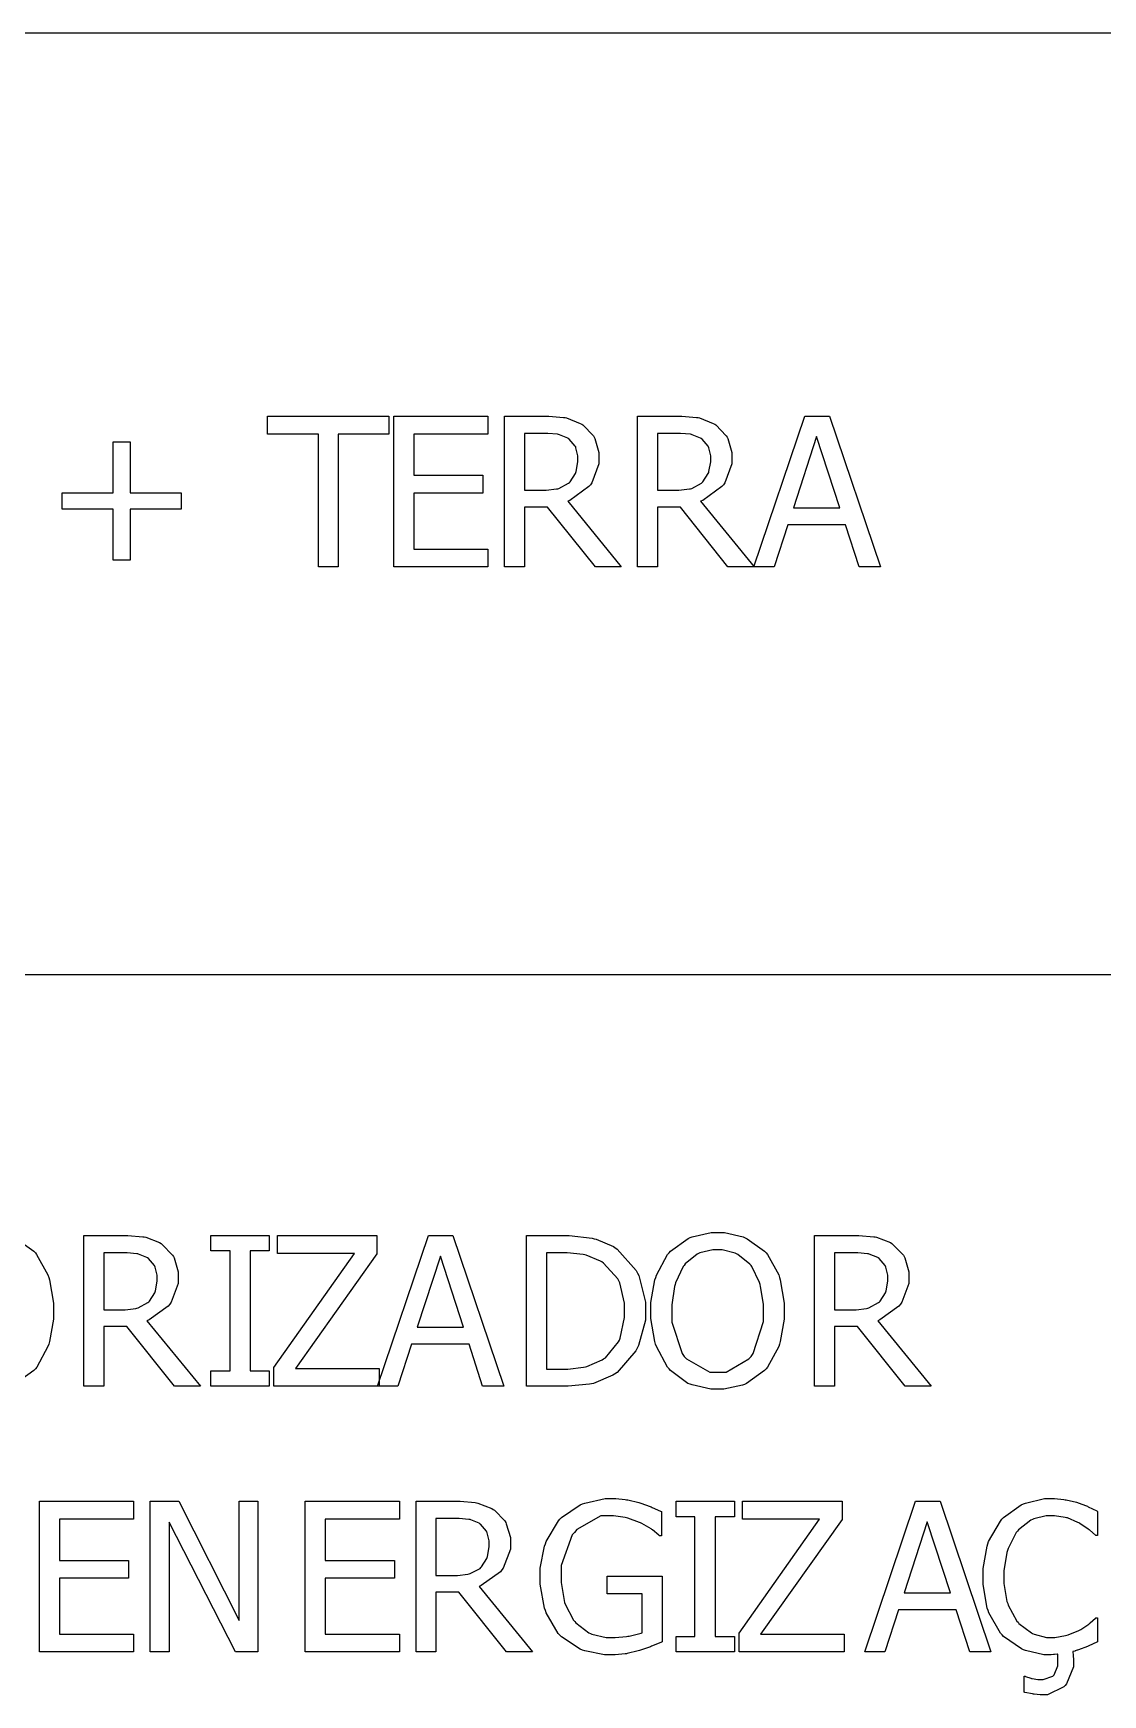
# Model space of a CAD drawing. Header units: millimetres. Extents: x 1974 to 2560, y 1429 to 1567.
# Drawn here: x 2504.143 to 2505.343, y 1522.699 to 1524.563 of the extents above; entities that cross this region are included whole.
import ezdxf

# ---------------------------------------------------------------- set-up
doc = ezdxf.new("R2010")
doc.units = ezdxf.units.MM
doc.layers.add('TEXTO', color=4, linetype='Continuous')

msp = doc.modelspace()

# ---------------------------------------------------------------- linework, layer by layer
at = {"layer": 'TEXTO', "color": 0}
for p, q in [((2507.7976, 1524.5625), (2478.9131, 1524.5625)), ((2504.4063, 1524.113), (2504.4063, 1524.1329)), ((2504.4063, 1524.1329), (2504.5421, 1524.1329)), ((2504.5421, 1524.1329), (2504.5421, 1524.113)), ((2504.5479, 1523.9641), (2504.5479, 1524.1329)), ((2504.5479, 1524.1329), (2504.6534, 1524.1329)), ((2504.6534, 1524.1329), (2504.6534, 1524.113)), ((2504.672, 1523.9641), (2504.672, 1524.1329)), ((2504.672, 1524.1329), (2504.7157, 1524.1329)), ((2504.7157, 1524.1329), (2504.7217, 1524.1329)), ((2504.7217, 1524.1329), (2504.7383, 1524.1317)), ((2504.7383, 1524.1317), (2504.7401, 1524.1314)), ((2504.7401, 1524.1314), (2504.7416, 1524.1312)), ((2504.7416, 1524.1312), (2504.757, 1524.125)), ((2504.821, 1523.9641), (2504.821, 1524.1329)), ((2504.821, 1524.1329), (2504.8648, 1524.1329)), ((2504.8648, 1524.1329), (2504.8707, 1524.1329)), ((2504.8707, 1524.1329), (2504.8874, 1524.1317)), ((2504.8874, 1524.1317), (2504.8891, 1524.1314)), ((2504.8891, 1524.1314), (2504.8906, 1524.1312)), ((2504.8906, 1524.1312), (2504.906, 1524.125)), ((2504.9517, 1523.9641), (2505.0088, 1524.1329)), ((2505.0088, 1524.1329), (2505.0364, 1524.1329)), ((2505.0364, 1524.1329), (2505.0935, 1523.9641)), ((2504.4632, 1524.113), (2504.4063, 1524.113)), ((2504.4632, 1523.9641), (2504.4632, 1524.113)), ((2504.5421, 1524.113), (2504.4855, 1524.113)), ((2504.4855, 1524.113), (2504.4855, 1523.9641)), ((2504.6534, 1524.113), (2504.5702, 1524.113)), ((2504.5702, 1524.113), (2504.5702, 1524.0667)), ((2504.7167, 1524.1137), (2504.6944, 1524.1137)), ((2504.6944, 1524.1137), (2504.6944, 1524.0499)), ((2504.7204, 1524.1137), (2504.7167, 1524.1137)), ((2504.7314, 1524.1127), (2504.7204, 1524.1137)), ((2504.7326, 1524.1124), (2504.7314, 1524.1127)), ((2504.7336, 1524.1122), (2504.7326, 1524.1124)), ((2504.7428, 1524.1084), (2504.7336, 1524.1122)), ((2504.757, 1524.125), (2504.7587, 1524.124)), ((2504.7587, 1524.124), (2504.7599, 1524.1232)), ((2504.7599, 1524.1232), (2504.7719, 1524.1109)), ((2504.7719, 1524.1109), (2504.7726, 1524.1094)), ((2504.8657, 1524.1137), (2504.8434, 1524.1137)), ((2504.8434, 1524.1137), (2504.8434, 1524.0499)), ((2504.8695, 1524.1137), (2504.8657, 1524.1137)), ((2504.8804, 1524.1127), (2504.8695, 1524.1137)), ((2504.8816, 1524.1124), (2504.8804, 1524.1127)), ((2504.8826, 1524.1122), (2504.8816, 1524.1124)), ((2504.8919, 1524.1084), (2504.8826, 1524.1122)), ((2504.906, 1524.125), (2504.9077, 1524.124)), ((2504.9077, 1524.124), (2504.909, 1524.1232)), ((2504.909, 1524.1232), (2504.9206, 1524.1109)), ((2504.9206, 1524.1109), (2504.9216, 1524.1094)), ((2505.022, 1524.1101), (2504.9959, 1524.0304)), ((2505.048, 1524.0304), (2505.022, 1524.1101)), ((2504.2332, 1524.0471), (2504.2332, 1524.1044)), ((2504.2332, 1524.1044), (2504.2521, 1524.1044)), ((2504.2521, 1524.1044), (2504.2521, 1524.0471)), ((2504.7435, 1524.1079), (2504.7428, 1524.1084)), ((2504.7446, 1524.1073), (2504.7435, 1524.1079)), ((2504.7513, 1524.0994), (2504.7446, 1524.1073)), ((2504.7518, 1524.0985), (2504.7513, 1524.0994)), ((2504.752, 1524.0976), (2504.7518, 1524.0985)), ((2504.7542, 1524.0887), (2504.752, 1524.0976)), ((2504.7726, 1524.1094), (2504.7734, 1524.1079)), ((2504.7734, 1524.1079), (2504.7778, 1524.0924)), ((2504.7778, 1524.0924), (2504.7778, 1524.0871)), ((2504.8926, 1524.1079), (2504.8919, 1524.1084)), ((2504.8935, 1524.1073), (2504.8926, 1524.1079)), ((2504.9002, 1524.0994), (2504.8935, 1524.1073)), ((2504.9008, 1524.0985), (2504.9002, 1524.0994)), ((2504.901, 1524.0976), (2504.9008, 1524.0985)), ((2504.9033, 1524.0887), (2504.901, 1524.0976)), ((2504.9216, 1524.1094), (2504.9223, 1524.1079)), ((2504.9223, 1524.1079), (2504.9268, 1524.0924)), ((2504.9268, 1524.0924), (2504.9268, 1524.0871)), ((2504.7525, 1524.0711), (2504.7542, 1524.0819)), ((2504.7542, 1524.0854), (2504.7542, 1524.0887)), ((2504.7542, 1524.0819), (2504.7542, 1524.0854)), ((2504.7542, 1524.0854), (2504.7542, 1524.0854)), ((2504.7778, 1524.0794), (2504.7699, 1524.0583)), ((2504.7778, 1524.0871), (2504.7778, 1524.0794)), ((2504.9013, 1524.0711), (2504.9033, 1524.0819)), ((2504.9033, 1524.0854), (2504.9033, 1524.0887)), ((2504.9033, 1524.0819), (2504.9033, 1524.0854)), ((2504.9033, 1524.0854), (2504.9033, 1524.0854)), ((2504.9268, 1524.0794), (2504.9189, 1524.0583)), ((2504.9268, 1524.0871), (2504.9268, 1524.0794)), ((2504.5702, 1524.0667), (2504.6477, 1524.0667)), ((2504.6477, 1524.0667), (2504.6477, 1524.0468)), ((2504.7329, 1524.0519), (2504.7438, 1524.0578)), ((2504.7438, 1524.0578), (2504.7448, 1524.0586)), ((2504.7448, 1524.0586), (2504.7456, 1524.0595)), ((2504.7666, 1524.054), (2504.7453, 1524.0386)), ((2504.7456, 1524.0595), (2504.7515, 1524.0689)), ((2504.7515, 1524.0689), (2504.752, 1524.07)), ((2504.752, 1524.07), (2504.7525, 1524.0711)), ((2504.7684, 1524.0561), (2504.7666, 1524.054)), ((2504.7699, 1524.0583), (2504.7684, 1524.0561)), ((2504.8819, 1524.0519), (2504.8928, 1524.0578)), ((2504.8928, 1524.0578), (2504.8938, 1524.0586)), ((2504.8938, 1524.0586), (2504.8945, 1524.0595)), ((2504.9157, 1524.054), (2504.8943, 1524.0386)), ((2504.8945, 1524.0595), (2504.9005, 1524.0689)), ((2504.9005, 1524.0689), (2504.901, 1524.07)), ((2504.901, 1524.07), (2504.9013, 1524.0711)), ((2504.9174, 1524.0561), (2504.9157, 1524.054)), ((2504.9189, 1524.0583), (2504.9174, 1524.0561)), ((2504.1758, 1524.0289), (2504.1758, 1524.0471)), ((2504.1758, 1524.0471), (2504.2332, 1524.0471)), ((2504.2521, 1524.0471), (2504.3094, 1524.0471)), ((2504.3094, 1524.0471), (2504.3094, 1524.0289)), ((2504.3094, 1524.0471), (2504.3094, 1524.0471)), ((2504.6477, 1524.0468), (2504.5702, 1524.0468)), ((2504.5702, 1524.0468), (2504.5702, 1523.984)), ((2504.6944, 1524.0499), (2504.7142, 1524.0499)), ((2504.7142, 1524.0499), (2504.7185, 1524.0499)), ((2504.7185, 1524.0499), (2504.7304, 1524.0514)), ((2504.7304, 1524.0514), (2504.7316, 1524.0516)), ((2504.7316, 1524.0516), (2504.7329, 1524.0519)), ((2504.7453, 1524.0386), (2504.7428, 1524.0376)), ((2504.7428, 1524.0376), (2504.8029, 1523.9641)), ((2504.7428, 1524.0376), (2504.7428, 1524.0376)), ((2504.8434, 1524.0499), (2504.8633, 1524.0499)), ((2504.8633, 1524.0499), (2504.8675, 1524.0499)), ((2504.8675, 1524.0499), (2504.8794, 1524.0514)), ((2504.8794, 1524.0514), (2504.8807, 1524.0516)), ((2504.8807, 1524.0516), (2504.8819, 1524.0519)), ((2504.8943, 1524.0386), (2504.8919, 1524.0376)), ((2504.8919, 1524.0376), (2504.9519, 1523.9641)), ((2504.8919, 1524.0376), (2504.8919, 1524.0376)), ((2504.2332, 1524.0289), (2504.1758, 1524.0289)), ((2504.2332, 1523.9717), (2504.2332, 1524.0289)), ((2504.3094, 1524.0289), (2504.2521, 1524.0289)), ((2504.2521, 1524.0289), (2504.2521, 1523.9717)), ((2504.7202, 1524.0311), (2504.6944, 1524.0311)), ((2504.6944, 1524.0311), (2504.6944, 1523.9641)), ((2504.7739, 1523.9641), (2504.7202, 1524.0311)), ((2504.8692, 1524.0311), (2504.8434, 1524.0311)), ((2504.8434, 1524.0311), (2504.8434, 1523.9641)), ((2504.9226, 1523.9641), (2504.8692, 1524.0311)), ((2504.9959, 1524.0304), (2505.048, 1524.0304)), ((2504.9959, 1524.0304), (2504.9959, 1524.0304)), ((2504.9896, 1524.0113), (2504.9745, 1523.9641)), ((2505.0543, 1524.0113), (2504.9896, 1524.0113)), ((2505.0696, 1523.9641), (2505.0543, 1524.0113)), ((2504.5702, 1523.984), (2504.6534, 1523.984)), ((2504.6534, 1523.984), (2504.6534, 1523.9641)), ((2504.2521, 1523.9717), (2504.2332, 1523.9717)), ((2504.4855, 1523.9641), (2504.4632, 1523.9641)), ((2504.4855, 1523.9641), (2504.4855, 1523.9641)), ((2504.6534, 1523.9641), (2504.5479, 1523.9641)), ((2504.6534, 1523.9641), (2504.6534, 1523.9641)), ((2504.6944, 1523.9641), (2504.672, 1523.9641)), ((2504.8029, 1523.9641), (2504.7739, 1523.9641)), ((2504.8434, 1523.9641), (2504.821, 1523.9641)), ((2504.9519, 1523.9641), (2504.9226, 1523.9641)), ((2504.9745, 1523.9641), (2504.9517, 1523.9641)), ((2504.9745, 1523.9641), (2504.9745, 1523.9641)), ((2505.0935, 1523.9641), (2505.0696, 1523.9641)), ((2507.7976, 1523.5065), (2478.9131, 1523.5065)), ((2504.8824, 1523.2127), (2504.9038, 1523.2175)), ((2504.9038, 1523.2175), (2504.9109, 1523.2175)), ((2504.9109, 1523.2175), (2504.9186, 1523.2175)), ((2504.9186, 1523.2175), (2504.9395, 1523.2125)), ((2504.1246, 1523.2105), (2504.144, 1523.1965)), ((2504.144, 1523.1965), (2504.1458, 1523.1946)), ((2504.2002, 1523.0451), (2504.2002, 1523.214)), ((2504.2002, 1523.214), (2504.2436, 1523.214)), ((2504.2436, 1523.214), (2504.2496, 1523.214)), ((2504.2496, 1523.214), (2504.2665, 1523.2127)), ((2504.2665, 1523.2127), (2504.268, 1523.2125)), ((2504.268, 1523.2125), (2504.2697, 1523.2123)), ((2504.2697, 1523.2123), (2504.2851, 1523.2061)), ((2504.2851, 1523.2061), (2504.2868, 1523.2051)), ((2504.2868, 1523.2051), (2504.288, 1523.2042)), ((2504.288, 1523.2042), (2504.2997, 1523.192)), ((2504.3425, 1523.1968), (2504.3425, 1523.214)), ((2504.3425, 1523.214), (2504.408, 1523.214)), ((2504.3641, 1523.1968), (2504.3425, 1523.1968)), ((2504.3641, 1523.0624), (2504.3641, 1523.1968)), ((2504.408, 1523.1968), (2504.3867, 1523.1968)), ((2504.3867, 1523.1968), (2504.3867, 1523.0624)), ((2504.408, 1523.214), (2504.408, 1523.1968)), ((2504.4174, 1523.194), (2504.4174, 1523.214)), ((2504.4174, 1523.214), (2504.5289, 1523.214)), ((2504.5289, 1523.214), (2504.5289, 1523.1937)), ((2504.5297, 1523.0451), (2504.5866, 1523.214)), ((2504.5866, 1523.214), (2504.6141, 1523.214)), ((2504.6141, 1523.214), (2504.6713, 1523.0451)), ((2504.6968, 1523.0451), (2504.6968, 1523.214)), ((2504.6968, 1523.214), (2504.7354, 1523.214)), ((2504.7354, 1523.214), (2504.7446, 1523.214)), ((2504.7446, 1523.214), (2504.7703, 1523.2111)), ((2504.7703, 1523.2111), (2504.7726, 1523.2104)), ((2504.7726, 1523.2104), (2504.7749, 1523.2099)), ((2504.7749, 1523.2099), (2504.7942, 1523.2017)), ((2504.7942, 1523.2017), (2504.7957, 1523.2006)), ((2504.7957, 1523.2006), (2504.7984, 1523.1989)), ((2504.7984, 1523.1989), (2504.8196, 1523.175)), ((2504.8566, 1523.1946), (2504.8581, 1523.1966)), ((2504.8581, 1523.1966), (2504.8779, 1523.2107)), ((2504.8779, 1523.2107), (2504.8802, 1523.2117)), ((2504.8802, 1523.2117), (2504.8824, 1523.2127)), ((2504.9057, 1523.1981), (2504.8911, 1523.1947)), ((2504.9109, 1523.1981), (2504.9057, 1523.1981)), ((2504.9159, 1523.1981), (2504.9109, 1523.1981)), ((2504.9306, 1523.1945), (2504.9159, 1523.1981)), ((2504.9395, 1523.2125), (2504.942, 1523.2115)), ((2504.942, 1523.2115), (2504.9442, 1523.2105)), ((2504.9442, 1523.2105), (2504.9636, 1523.1965)), ((2504.9636, 1523.1965), (2504.9654, 1523.1946)), ((2505.0197, 1523.0451), (2505.0197, 1523.214)), ((2505.0197, 1523.214), (2505.0634, 1523.214)), ((2505.0634, 1523.214), (2505.0694, 1523.214)), ((2505.0694, 1523.214), (2505.086, 1523.2127)), ((2505.086, 1523.2127), (2505.0875, 1523.2125)), ((2505.0875, 1523.2125), (2505.0893, 1523.2123)), ((2505.0893, 1523.2123), (2505.1047, 1523.2061)), ((2505.1047, 1523.2061), (2505.1064, 1523.2051)), ((2505.1064, 1523.2051), (2505.1076, 1523.2042)), ((2505.1076, 1523.2042), (2505.1193, 1523.192)), ((2504.1458, 1523.1946), (2504.1472, 1523.1928)), ((2504.1458, 1523.1946), (2504.1458, 1523.1946)), ((2504.1472, 1523.1928), (2504.1599, 1523.1699)), ((2504.2449, 1523.1947), (2504.2225, 1523.1947)), ((2504.2225, 1523.1947), (2504.2225, 1523.1309)), ((2504.2486, 1523.1947), (2504.2449, 1523.1947)), ((2504.2595, 1523.1937), (2504.2486, 1523.1947)), ((2504.2607, 1523.1935), (2504.2595, 1523.1937)), ((2504.2615, 1523.1932), (2504.2607, 1523.1935)), ((2504.2709, 1523.1896), (2504.2615, 1523.1932)), ((2504.2717, 1523.189), (2504.2709, 1523.1896)), ((2504.2727, 1523.1884), (2504.2717, 1523.189)), ((2504.2794, 1523.1806), (2504.2727, 1523.1884)), ((2504.2797, 1523.1796), (2504.2794, 1523.1806)), ((2504.2802, 1523.1787), (2504.2797, 1523.1796)), ((2504.2823, 1523.1697), (2504.2802, 1523.1787)), ((2504.2997, 1523.192), (2504.3007, 1523.1904)), ((2504.3007, 1523.1904), (2504.3015, 1523.189)), ((2504.3015, 1523.189), (2504.3059, 1523.1735)), ((2504.4132, 1523.066), (2504.5037, 1523.194)), ((2504.5037, 1523.194), (2504.4174, 1523.194)), ((2504.5289, 1523.1937), (2504.4376, 1523.0651)), ((2504.6, 1523.1911), (2504.5739, 1523.1114)), ((2504.6261, 1523.1114), (2504.6, 1523.1911)), ((2504.7366, 1523.1947), (2504.7192, 1523.1947)), ((2504.7192, 1523.1947), (2504.7192, 1523.0644)), ((2504.7423, 1523.1947), (2504.7366, 1523.1947)), ((2504.7602, 1523.1928), (2504.7423, 1523.1947)), ((2504.7619, 1523.1924), (2504.7602, 1523.1928)), ((2504.7637, 1523.192), (2504.7619, 1523.1924)), ((2504.7796, 1523.1855), (2504.7637, 1523.192)), ((2504.781, 1523.1845), (2504.7796, 1523.1855)), ((2504.783, 1523.1832), (2504.781, 1523.1845)), ((2504.7989, 1523.1654), (2504.783, 1523.1832)), ((2504.8424, 1523.1697), (2504.8548, 1523.1928)), ((2504.8548, 1523.1928), (2504.8566, 1523.1946)), ((2504.8722, 1523.1793), (2504.8638, 1523.1612)), ((2504.8734, 1523.1806), (2504.8722, 1523.1793)), ((2504.8747, 1523.1822), (2504.8734, 1523.1806)), ((2504.8881, 1523.1932), (2504.8747, 1523.1822)), ((2504.8896, 1523.194), (2504.8881, 1523.1932)), ((2504.8911, 1523.1947), (2504.8896, 1523.194)), ((2504.9323, 1523.1937), (2504.9306, 1523.1945)), ((2504.9338, 1523.193), (2504.9323, 1523.1937)), ((2504.9472, 1523.1821), (2504.9338, 1523.193)), ((2504.9485, 1523.1806), (2504.9472, 1523.1821)), ((2504.9494, 1523.1793), (2504.9485, 1523.1806)), ((2504.9579, 1523.1614), (2504.9494, 1523.1793)), ((2504.9654, 1523.1946), (2504.9668, 1523.1928)), ((2504.9654, 1523.1946), (2504.9654, 1523.1946)), ((2504.9668, 1523.1928), (2504.9795, 1523.1699)), ((2505.0644, 1523.1947), (2505.0421, 1523.1947)), ((2505.0421, 1523.1947), (2505.0421, 1523.1309)), ((2505.0681, 1523.1947), (2505.0644, 1523.1947)), ((2505.079, 1523.1937), (2505.0681, 1523.1947)), ((2505.0803, 1523.1935), (2505.079, 1523.1937)), ((2505.0811, 1523.1932), (2505.0803, 1523.1935)), ((2505.0905, 1523.1896), (2505.0811, 1523.1932)), ((2505.0912, 1523.189), (2505.0905, 1523.1896)), ((2505.0922, 1523.1884), (2505.0912, 1523.189)), ((2505.099, 1523.1806), (2505.0922, 1523.1884)), ((2505.0992, 1523.1796), (2505.099, 1523.1806)), ((2505.0997, 1523.1787), (2505.0992, 1523.1796)), ((2505.1019, 1523.1697), (2505.0997, 1523.1787)), ((2505.1193, 1523.192), (2505.1203, 1523.1904)), ((2505.1203, 1523.1904), (2505.1211, 1523.189)), ((2505.1211, 1523.189), (2505.1255, 1523.1735)), ((2504.1599, 1523.1699), (2504.1609, 1523.1671)), ((2504.1609, 1523.1671), (2504.1617, 1523.1644)), ((2504.1617, 1523.1644), (2504.1661, 1523.1383)), ((2504.2804, 1523.1522), (2504.2823, 1523.163)), ((2504.2823, 1523.1665), (2504.2823, 1523.1697)), ((2504.2823, 1523.163), (2504.2823, 1523.1665)), ((2504.2823, 1523.1665), (2504.2823, 1523.1665)), ((2504.3059, 1523.1604), (2504.298, 1523.1392)), ((2504.3059, 1523.1735), (2504.3059, 1523.1683)), ((2504.3059, 1523.1683), (2504.3059, 1523.1604)), ((2504.8002, 1523.1631), (2504.7989, 1523.1654)), ((2504.8012, 1523.1609), (2504.8002, 1523.1631)), ((2504.8066, 1523.1381), (2504.8012, 1523.1609)), ((2504.8196, 1523.175), (2504.821, 1523.172)), ((2504.821, 1523.172), (2504.8225, 1523.1691)), ((2504.8225, 1523.1691), (2504.83, 1523.1394)), ((2504.8362, 1523.1389), (2504.8407, 1523.1644)), ((2504.8407, 1523.1644), (2504.8417, 1523.167)), ((2504.8417, 1523.167), (2504.8424, 1523.1697)), ((2504.8638, 1523.1612), (2504.8633, 1523.159)), ((2504.9586, 1523.1592), (2504.9579, 1523.1614)), ((2504.9592, 1523.1571), (2504.9586, 1523.1592)), ((2504.9795, 1523.1699), (2504.9805, 1523.1671)), ((2504.9805, 1523.1671), (2504.9812, 1523.1644)), ((2504.9812, 1523.1644), (2504.9857, 1523.1383)), ((2505.1, 1523.1522), (2505.1019, 1523.163)), ((2505.1019, 1523.1665), (2505.1019, 1523.1697)), ((2505.1019, 1523.163), (2505.1019, 1523.1665)), ((2505.1019, 1523.1665), (2505.1019, 1523.1665)), ((2505.1255, 1523.1604), (2505.1176, 1523.1392)), ((2505.1255, 1523.1735), (2505.1255, 1523.1683)), ((2505.1255, 1523.1683), (2505.1255, 1523.1604)), ((2504.2729, 1523.1397), (2504.2737, 1523.1406)), ((2504.2737, 1523.1406), (2504.2797, 1523.15)), ((2504.2797, 1523.15), (2504.2802, 1523.1511)), ((2504.2802, 1523.1511), (2504.2804, 1523.1522)), ((2504.8625, 1523.1568), (2504.8598, 1523.1364)), ((2504.8633, 1523.159), (2504.8625, 1523.1568)), ((2504.9623, 1523.137), (2504.9592, 1523.1571)), ((2505.0925, 1523.1397), (2505.0933, 1523.1406)), ((2505.0933, 1523.1406), (2505.0992, 1523.15)), ((2505.0992, 1523.15), (2505.0997, 1523.1511)), ((2505.0997, 1523.1511), (2505.1, 1523.1522)), ((2504.1661, 1523.1383), (2504.1661, 1523.1295)), ((2504.1661, 1523.1295), (2504.1661, 1523.1203)), ((2504.2225, 1523.1309), (2504.2423, 1523.1309)), ((2504.2423, 1523.1309), (2504.2466, 1523.1309)), ((2504.2466, 1523.1309), (2504.2583, 1523.1324)), ((2504.2583, 1523.1324), (2504.2597, 1523.1327)), ((2504.2597, 1523.1327), (2504.261, 1523.133)), ((2504.261, 1523.133), (2504.2719, 1523.1388)), ((2504.2719, 1523.1388), (2504.2729, 1523.1397)), ((2504.2948, 1523.135), (2504.2734, 1523.1197)), ((2504.2965, 1523.1371), (2504.2948, 1523.135)), ((2504.298, 1523.1392), (2504.2965, 1523.1371)), ((2504.8017, 1523.0991), (2504.8066, 1523.1221)), ((2504.8066, 1523.1297), (2504.8066, 1523.1381)), ((2504.8066, 1523.1221), (2504.8066, 1523.1297)), ((2504.8066, 1523.1297), (2504.8066, 1523.1297)), ((2504.83, 1523.1394), (2504.83, 1523.1294)), ((2504.83, 1523.1294), (2504.83, 1523.119)), ((2504.83, 1523.1294), (2504.83, 1523.1294)), ((2504.8362, 1523.1295), (2504.8362, 1523.1389)), ((2504.8362, 1523.121), (2504.8362, 1523.1295)), ((2504.8598, 1523.1364), (2504.8598, 1523.1295)), ((2504.8598, 1523.1295), (2504.8598, 1523.1168)), ((2504.9623, 1523.1295), (2504.9623, 1523.137)), ((2504.9623, 1523.1176), (2504.9623, 1523.1295)), ((2504.9623, 1523.1295), (2504.9623, 1523.1295)), ((2504.9857, 1523.1383), (2504.9857, 1523.1295)), ((2504.9857, 1523.1295), (2504.9857, 1523.1203)), ((2505.0421, 1523.1309), (2505.0619, 1523.1309)), ((2505.0619, 1523.1309), (2505.0662, 1523.1309)), ((2505.0662, 1523.1309), (2505.0779, 1523.1324)), ((2505.0779, 1523.1324), (2505.0793, 1523.1327)), ((2505.0793, 1523.1327), (2505.0806, 1523.133)), ((2505.0806, 1523.133), (2505.0915, 1523.1388)), ((2505.0915, 1523.1388), (2505.0925, 1523.1397)), ((2505.1143, 1523.135), (2505.093, 1523.1197)), ((2505.1161, 1523.1371), (2505.1143, 1523.135)), ((2505.1176, 1523.1392), (2505.1161, 1523.1371)), ((2504.1661, 1523.1203), (2504.1617, 1523.0952)), ((2504.2483, 1523.1122), (2504.2225, 1523.1122)), ((2504.2225, 1523.1122), (2504.2225, 1523.0451)), ((2504.3018, 1523.0451), (2504.2483, 1523.1122)), ((2504.2734, 1523.1197), (2504.2709, 1523.1186)), ((2504.2709, 1523.1186), (2504.331, 1523.0451)), ((2504.2709, 1523.1186), (2504.2709, 1523.1186)), ((2504.5739, 1523.1114), (2504.6261, 1523.1114)), ((2504.5739, 1523.1114), (2504.5739, 1523.1114)), ((2504.83, 1523.119), (2504.8223, 1523.0908)), ((2504.8407, 1523.0952), (2504.8362, 1523.121)), ((2504.8598, 1523.1168), (2504.8712, 1523.0817)), ((2504.9507, 1523.0817), (2504.9623, 1523.1176)), ((2504.9857, 1523.1203), (2504.9812, 1523.0952)), ((2505.0679, 1523.1122), (2505.0421, 1523.1122)), ((2505.0421, 1523.1122), (2505.0421, 1523.0451)), ((2505.1213, 1523.0451), (2505.0679, 1523.1122)), ((2505.093, 1523.1197), (2505.0905, 1523.1186)), ((2505.0905, 1523.1186), (2505.1506, 1523.0451)), ((2505.0905, 1523.1186), (2505.0905, 1523.1186)), ((2504.1599, 1523.0898), (2504.1475, 1523.0665)), ((2504.1609, 1523.0924), (2504.1599, 1523.0898)), ((2504.1617, 1523.0952), (2504.1609, 1523.0924)), ((2504.5677, 1523.0924), (2504.5523, 1523.0451)), ((2504.6323, 1523.0924), (2504.5677, 1523.0924)), ((2504.6474, 1523.0451), (2504.6323, 1523.0924)), ((2504.7851, 1523.077), (2504.7997, 1523.0947)), ((2504.7997, 1523.0947), (2504.8009, 1523.0968)), ((2504.8009, 1523.0968), (2504.8017, 1523.0991)), ((2504.8208, 1523.0877), (2504.8191, 1523.0846)), ((2504.8223, 1523.0908), (2504.8208, 1523.0877)), ((2504.8414, 1523.0924), (2504.8407, 1523.0952)), ((2504.8424, 1523.0896), (2504.8414, 1523.0924)), ((2504.8548, 1523.0665), (2504.8424, 1523.0896)), ((2504.9795, 1523.0898), (2504.967, 1523.0665)), ((2504.9805, 1523.0924), (2504.9795, 1523.0898)), ((2504.9812, 1523.0952), (2504.9805, 1523.0924)), ((2504.1475, 1523.0665), (2504.1458, 1523.0646)), ((2504.743, 1523.0644), (2504.7607, 1523.0663)), ((2504.7607, 1523.0663), (2504.7627, 1523.0667)), ((2504.7627, 1523.0667), (2504.7644, 1523.0672)), ((2504.7644, 1523.0672), (2504.7815, 1523.0746)), ((2504.7815, 1523.0746), (2504.783, 1523.0757)), ((2504.783, 1523.0757), (2504.7851, 1523.077)), ((2504.8191, 1523.0846), (2504.7982, 1523.0603)), ((2504.8566, 1523.0646), (2504.8548, 1523.0665)), ((2504.8712, 1523.0817), (2504.8734, 1523.0786)), ((2504.8734, 1523.0786), (2504.8759, 1523.0757)), ((2504.8759, 1523.0757), (2504.9023, 1523.061)), ((2504.9204, 1523.061), (2504.946, 1523.0757)), ((2504.946, 1523.0757), (2504.9485, 1523.0786)), ((2504.9485, 1523.0786), (2504.9507, 1523.0817)), ((2504.967, 1523.0665), (2504.9654, 1523.0646)), ((2504.144, 1523.0627), (2504.1239, 1523.0482)), ((2504.1458, 1523.0646), (2504.144, 1523.0627)), ((2504.3425, 1523.0451), (2504.3425, 1523.0624)), ((2504.3425, 1523.0624), (2504.3641, 1523.0624)), ((2504.3867, 1523.0624), (2504.408, 1523.0624)), ((2504.408, 1523.0624), (2504.408, 1523.0451)), ((2504.408, 1523.0624), (2504.408, 1523.0624)), ((2504.4132, 1523.0451), (2504.4132, 1523.066)), ((2504.4376, 1523.0651), (2504.5312, 1523.0651)), ((2504.5312, 1523.0651), (2504.5312, 1523.0451)), ((2504.5312, 1523.0651), (2504.5312, 1523.0651)), ((2504.7192, 1523.0644), (2504.7366, 1523.0644)), ((2504.7366, 1523.0644), (2504.743, 1523.0644)), ((2504.7674, 1523.0474), (2504.7435, 1523.0451)), ((2504.7696, 1523.0478), (2504.7674, 1523.0474)), ((2504.7716, 1523.0483), (2504.7696, 1523.0478)), ((2504.7934, 1523.0573), (2504.7716, 1523.0483)), ((2504.7955, 1523.0586), (2504.7934, 1523.0573)), ((2504.7982, 1523.0603), (2504.7955, 1523.0586)), ((2504.8581, 1523.0628), (2504.8566, 1523.0646)), ((2504.8776, 1523.0483), (2504.8581, 1523.0628)), ((2504.8802, 1523.0474), (2504.8776, 1523.0483)), ((2504.8824, 1523.0465), (2504.8802, 1523.0474)), ((2504.9023, 1523.061), (2504.9109, 1523.061)), ((2504.9109, 1523.061), (2504.9204, 1523.061)), ((2504.9435, 1523.0482), (2504.9413, 1523.0472)), ((2504.9636, 1523.0627), (2504.9435, 1523.0482)), ((2504.9654, 1523.0646), (2504.9636, 1523.0627)), ((2504.2225, 1523.0451), (2504.2002, 1523.0451)), ((2504.331, 1523.0451), (2504.3018, 1523.0451)), ((2504.408, 1523.0451), (2504.3425, 1523.0451)), ((2504.5312, 1523.0451), (2504.4132, 1523.0451)), ((2504.5523, 1523.0451), (2504.5297, 1523.0451)), ((2504.5523, 1523.0451), (2504.5523, 1523.0451)), ((2504.6713, 1523.0451), (2504.6474, 1523.0451)), ((2504.7358, 1523.0451), (2504.6968, 1523.0451)), ((2504.7435, 1523.0451), (2504.7358, 1523.0451)), ((2504.9033, 1523.0416), (2504.8824, 1523.0465)), ((2504.9109, 1523.0416), (2504.9033, 1523.0416)), ((2504.9179, 1523.0416), (2504.9109, 1523.0416)), ((2504.939, 1523.0464), (2504.9179, 1523.0416)), ((2504.9413, 1523.0472), (2504.939, 1523.0464)), ((2505.0421, 1523.0451), (2505.0197, 1523.0451)), ((2505.1506, 1523.0451), (2505.1213, 1523.0451)), ((2504.7619, 1522.914), (2504.7848, 1522.919)), ((2504.7848, 1522.919), (2504.7925, 1522.919)), ((2504.7925, 1522.919), (2504.7967, 1522.919)), ((2504.7967, 1522.919), (2504.8074, 1522.9181)), ((2504.8074, 1522.9181), (2504.8089, 1522.9178)), ((2504.8089, 1522.9178), (2504.8101, 1522.9176)), ((2504.8101, 1522.9176), (2504.8225, 1522.9147)), ((2505.2562, 1522.9141), (2505.2775, 1522.919)), ((2505.2775, 1522.919), (2505.2847, 1522.919)), ((2505.2847, 1522.919), (2505.2887, 1522.919)), ((2505.2887, 1522.919), (2505.2994, 1522.9181)), ((2505.2994, 1522.9181), (2505.3006, 1522.9178)), ((2505.3006, 1522.9178), (2505.3019, 1522.9176)), ((2505.3019, 1522.9176), (2505.3136, 1522.915)), ((2504.1505, 1522.7471), (2504.1505, 1522.916)), ((2504.1505, 1522.916), (2504.256, 1522.916)), ((2504.256, 1522.916), (2504.256, 1522.896)), ((2504.2747, 1522.7471), (2504.2747, 1522.916)), ((2504.2747, 1522.916), (2504.3067, 1522.916)), ((2504.3067, 1522.916), (2504.3745, 1522.7822)), ((2504.3745, 1522.7822), (2504.3745, 1522.916)), ((2504.3745, 1522.916), (2504.3953, 1522.916)), ((2504.3953, 1522.916), (2504.3953, 1522.7471)), ((2504.3953, 1522.916), (2504.3953, 1522.916)), ((2504.4485, 1522.7471), (2504.4485, 1522.916)), ((2504.4485, 1522.916), (2504.5541, 1522.916)), ((2504.5541, 1522.916), (2504.5541, 1522.896)), ((2504.5727, 1522.7471), (2504.5727, 1522.916)), ((2504.5727, 1522.916), (2504.6164, 1522.916)), ((2504.6164, 1522.916), (2504.6224, 1522.916)), ((2504.6224, 1522.916), (2504.639, 1522.9146)), ((2504.639, 1522.9146), (2504.6405, 1522.9143)), ((2504.6405, 1522.9143), (2504.6422, 1522.9141)), ((2504.6422, 1522.9141), (2504.6576, 1522.9079)), ((2504.6576, 1522.9079), (2504.6594, 1522.9069)), ((2504.6594, 1522.9069), (2504.6606, 1522.9061)), ((2504.6606, 1522.9061), (2504.6723, 1522.894)), ((2504.7358, 1522.8977), (2504.757, 1522.912)), ((2504.7801, 1522.8996), (2504.753, 1522.8843)), ((2504.757, 1522.912), (2504.7594, 1522.913)), ((2504.7594, 1522.913), (2504.7619, 1522.914)), ((2504.7898, 1522.8996), (2504.7801, 1522.8996)), ((2504.7942, 1522.8996), (2504.7898, 1522.8996)), ((2504.8074, 1522.8977), (2504.7942, 1522.8996)), ((2504.8225, 1522.9147), (2504.8238, 1522.9143)), ((2504.8238, 1522.9143), (2504.8248, 1522.9141)), ((2504.8248, 1522.9141), (2504.8355, 1522.9102)), ((2504.8355, 1522.9102), (2504.8365, 1522.9097)), ((2504.8365, 1522.9097), (2504.8376, 1522.9092)), ((2504.8376, 1522.9092), (2504.8471, 1522.9049)), ((2504.8471, 1522.9049), (2504.8479, 1522.9045)), ((2504.8479, 1522.9045), (2504.8479, 1522.8774)), ((2504.8643, 1522.8987), (2504.8643, 1522.916)), ((2504.8643, 1522.916), (2504.9298, 1522.916)), ((2504.8856, 1522.8987), (2504.8643, 1522.8987)), ((2504.8856, 1522.7644), (2504.8856, 1522.8987)), ((2504.9298, 1522.8987), (2504.9082, 1522.8987)), ((2504.9082, 1522.8987), (2504.9082, 1522.7644)), ((2504.9298, 1522.916), (2504.9298, 1522.8987)), ((2504.939, 1522.896), (2504.939, 1522.916)), ((2504.939, 1522.916), (2505.0505, 1522.916)), ((2505.0505, 1522.916), (2505.0505, 1522.8957)), ((2505.0759, 1522.7471), (2505.133, 1522.916)), ((2505.133, 1522.916), (2505.1606, 1522.916)), ((2505.1606, 1522.916), (2505.2174, 1522.7471)), ((2505.2315, 1522.8977), (2505.2515, 1522.9121)), ((2505.2515, 1522.9121), (2505.2539, 1522.9131)), ((2505.2539, 1522.9131), (2505.2562, 1522.9141)), ((2505.2795, 1522.8999), (2505.2656, 1522.8962)), ((2505.2847, 1522.8999), (2505.2795, 1522.8999)), ((2505.2887, 1522.8999), (2505.2847, 1522.8999)), ((2505.3009, 1522.8979), (2505.2887, 1522.8999)), ((2505.3136, 1522.915), (2505.3145, 1522.9146)), ((2505.3145, 1522.9146), (2505.3152, 1522.9143)), ((2505.3152, 1522.9143), (2505.3247, 1522.9109)), ((2505.3247, 1522.9109), (2505.3257, 1522.9104)), ((2505.3257, 1522.9104), (2505.3267, 1522.91)), ((2505.3267, 1522.91), (2505.3362, 1522.9053)), ((2505.3362, 1522.9053), (2505.3369, 1522.9047)), ((2505.3369, 1522.9047), (2505.3369, 1522.8776)), ((2504.256, 1522.896), (2504.1729, 1522.896)), ((2504.1729, 1522.896), (2504.1729, 1522.8498)), ((2504.3703, 1522.7471), (2504.2958, 1522.8927)), ((2504.2958, 1522.8927), (2504.2958, 1522.7471)), ((2504.5541, 1522.896), (2504.4709, 1522.896)), ((2504.4709, 1522.896), (2504.4709, 1522.8498)), ((2504.6174, 1522.8967), (2504.595, 1522.8967)), ((2504.595, 1522.8967), (2504.595, 1522.8329)), ((2504.6211, 1522.8967), (2504.6174, 1522.8967)), ((2504.632, 1522.8957), (2504.6211, 1522.8967)), ((2504.6333, 1522.8955), (2504.632, 1522.8957)), ((2504.6341, 1522.8952), (2504.6333, 1522.8955)), ((2504.6435, 1522.8914), (2504.6341, 1522.8952)), ((2504.6442, 1522.8909), (2504.6435, 1522.8914)), ((2504.6452, 1522.8903), (2504.6442, 1522.8909)), ((2504.6519, 1522.8825), (2504.6452, 1522.8903)), ((2504.6521, 1522.8815), (2504.6519, 1522.8825)), ((2504.6526, 1522.8807), (2504.6521, 1522.8815)), ((2504.6549, 1522.8717), (2504.6526, 1522.8807)), ((2504.6723, 1522.894), (2504.6733, 1522.8924)), ((2504.6733, 1522.8924), (2504.674, 1522.8909)), ((2504.674, 1522.8909), (2504.6785, 1522.8753)), ((2504.7187, 1522.871), (2504.7324, 1522.894)), ((2504.7324, 1522.894), (2504.7341, 1522.8959)), ((2504.7341, 1522.8959), (2504.7358, 1522.8977)), ((2504.7505, 1522.8812), (2504.748, 1522.8783)), ((2504.753, 1522.8843), (2504.7505, 1522.8812)), ((2504.8089, 1522.8974), (2504.8074, 1522.8977)), ((2504.8103, 1522.897), (2504.8089, 1522.8974)), ((2504.8235, 1522.8924), (2504.8103, 1522.897)), ((2504.8245, 1522.8917), (2504.8235, 1522.8924)), ((2504.826, 1522.8912), (2504.8245, 1522.8917)), ((2504.8365, 1522.885), (2504.826, 1522.8912)), ((2504.8372, 1522.8845), (2504.8365, 1522.885)), ((2504.8379, 1522.884), (2504.8372, 1522.8845)), ((2504.8451, 1522.8781), (2504.8379, 1522.884)), ((2504.935, 1522.768), (2505.0254, 1522.896)), ((2505.0254, 1522.896), (2504.939, 1522.896)), ((2505.0505, 1522.8957), (2504.9592, 1522.7671)), ((2505.1461, 1522.8931), (2505.1201, 1522.8134)), ((2505.1722, 1522.8134), (2505.1461, 1522.8931)), ((2505.2149, 1522.871), (2505.2281, 1522.8938)), ((2505.2281, 1522.8938), (2505.2298, 1522.8958)), ((2505.2298, 1522.8958), (2505.2315, 1522.8977)), ((2505.246, 1522.881), (2505.2368, 1522.8629)), ((2505.2472, 1522.8824), (2505.246, 1522.881)), ((2505.2484, 1522.8839), (2505.2472, 1522.8824)), ((2505.2624, 1522.8948), (2505.2484, 1522.8839)), ((2505.2641, 1522.8955), (2505.2624, 1522.8948)), ((2505.2656, 1522.8962), (2505.2641, 1522.8955)), ((2505.3021, 1522.8976), (2505.3009, 1522.8979)), ((2505.3033, 1522.8973), (2505.3021, 1522.8976)), ((2505.315, 1522.8924), (2505.3033, 1522.8973)), ((2505.3162, 1522.8919), (2505.315, 1522.8924)), ((2505.3173, 1522.8912), (2505.3162, 1522.8919)), ((2505.3267, 1522.8848), (2505.3173, 1522.8912)), ((2505.3277, 1522.8842), (2505.3267, 1522.8848)), ((2505.3284, 1522.8836), (2505.3277, 1522.8842)), ((2505.3347, 1522.8781), (2505.3284, 1522.8836)), ((2504.6529, 1522.8542), (2504.6549, 1522.865)), ((2504.6549, 1522.8685), (2504.6549, 1522.8717)), ((2504.6549, 1522.865), (2504.6549, 1522.8685)), ((2504.6549, 1522.8685), (2504.6549, 1522.8685)), ((2504.6785, 1522.8624), (2504.6705, 1522.8412)), ((2504.6785, 1522.8753), (2504.6785, 1522.8701)), ((2504.6785, 1522.8701), (2504.6785, 1522.8624)), ((2504.712, 1522.8409), (2504.7167, 1522.8656)), ((2504.7167, 1522.8656), (2504.7178, 1522.8683)), ((2504.7178, 1522.8683), (2504.7187, 1522.871)), ((2504.748, 1522.8783), (2504.7354, 1522.8439)), ((2504.8459, 1522.8774), (2504.8451, 1522.8781)), ((2504.8479, 1522.8774), (2504.8459, 1522.8774)), ((2505.2087, 1522.8407), (2505.2132, 1522.8657)), ((2505.2132, 1522.8657), (2505.2142, 1522.8684)), ((2505.2142, 1522.8684), (2505.2149, 1522.871)), ((2505.2368, 1522.8629), (2505.236, 1522.8607)), ((2505.3352, 1522.8776), (2505.3347, 1522.8781)), ((2505.3369, 1522.8776), (2505.3352, 1522.8776)), ((2504.1729, 1522.8498), (2504.2503, 1522.8498)), ((2504.2503, 1522.8498), (2504.2503, 1522.8298)), ((2504.4709, 1522.8498), (2504.5484, 1522.8498)), ((2504.5484, 1522.8498), (2504.5484, 1522.8298)), ((2504.6455, 1522.8417), (2504.6462, 1522.8426)), ((2504.6462, 1522.8426), (2504.6521, 1522.8519)), ((2504.6521, 1522.8519), (2504.6526, 1522.853)), ((2504.6526, 1522.853), (2504.6529, 1522.8542)), ((2504.7354, 1522.8439), (2504.7354, 1522.8324)), ((2505.2355, 1522.8586), (2505.2321, 1522.8382)), ((2505.236, 1522.8607), (2505.2355, 1522.8586)), ((2504.2503, 1522.8298), (2504.1729, 1522.8298)), ((2504.1729, 1522.8298), (2504.1729, 1522.7671)), ((2504.5484, 1522.8298), (2504.4709, 1522.8298)), ((2504.4709, 1522.8298), (2504.4709, 1522.7671)), ((2504.595, 1522.8329), (2504.6149, 1522.8329)), ((2504.6149, 1522.8329), (2504.6191, 1522.8329)), ((2504.6191, 1522.8329), (2504.6308, 1522.8344)), ((2504.6308, 1522.8344), (2504.6323, 1522.8346)), ((2504.6323, 1522.8346), (2504.6336, 1522.8349)), ((2504.6336, 1522.8349), (2504.6445, 1522.8408)), ((2504.6445, 1522.8408), (2504.6455, 1522.8417)), ((2504.6673, 1522.837), (2504.6459, 1522.8216)), ((2504.669, 1522.8391), (2504.6673, 1522.837)), ((2504.6705, 1522.8412), (2504.669, 1522.8391)), ((2504.712, 1522.8317), (2504.712, 1522.8409)), ((2504.712, 1522.8229), (2504.712, 1522.8317)), ((2504.7354, 1522.8324), (2504.7354, 1522.825)), ((2504.7354, 1522.825), (2504.7388, 1522.8048)), ((2504.7872, 1522.8123), (2504.7872, 1522.8321)), ((2504.7872, 1522.8321), (2504.8486, 1522.8321)), ((2504.8486, 1522.8321), (2504.8486, 1522.7583)), ((2505.2087, 1522.8314), (2505.2087, 1522.8407)), ((2505.2087, 1522.8227), (2505.2087, 1522.8314)), ((2505.2321, 1522.8382), (2505.2321, 1522.8314)), ((2505.2321, 1522.8314), (2505.2321, 1522.8239)), ((2505.2321, 1522.8239), (2505.2355, 1522.8035)), ((2504.6209, 1522.8142), (2504.595, 1522.8142)), ((2504.595, 1522.8142), (2504.595, 1522.7471)), ((2504.6742, 1522.7471), (2504.6209, 1522.8142)), ((2504.6459, 1522.8216), (2504.6435, 1522.8205)), ((2504.6435, 1522.8205), (2504.7035, 1522.7471)), ((2504.6435, 1522.8205), (2504.6435, 1522.8205)), ((2504.7167, 1522.7963), (2504.712, 1522.8229)), ((2504.8262, 1522.8123), (2504.7872, 1522.8123)), ((2504.8262, 1522.7686), (2504.8262, 1522.8123)), ((2505.1201, 1522.8134), (2505.1722, 1522.8134)), ((2505.1201, 1522.8134), (2505.1201, 1522.8134)), ((2505.2134, 1522.7963), (2505.2087, 1522.8227)), ((2504.7178, 1522.7936), (2504.7167, 1522.7963)), ((2504.7185, 1522.7908), (2504.7178, 1522.7936)), ((2504.7321, 1522.7677), (2504.7185, 1522.7908)), ((2504.7388, 1522.8048), (2504.7393, 1522.8027)), ((2504.7393, 1522.8027), (2504.7401, 1522.8006)), ((2504.7401, 1522.8006), (2504.7495, 1522.7826)), ((2505.1138, 1522.7942), (2505.0987, 1522.7471)), ((2505.1785, 1522.7942), (2505.1138, 1522.7942)), ((2505.1938, 1522.7471), (2505.1785, 1522.7942)), ((2505.2144, 1522.7936), (2505.2134, 1522.7963)), ((2505.2152, 1522.7908), (2505.2144, 1522.7936)), ((2505.2284, 1522.768), (2505.2152, 1522.7908)), ((2505.2355, 1522.8035), (2505.2363, 1522.8014)), ((2505.2363, 1522.8014), (2505.237, 1522.7994)), ((2505.237, 1522.7994), (2505.2465, 1522.7817)), ((2504.7495, 1522.7826), (2504.7508, 1522.7811)), ((2504.7508, 1522.7811), (2504.752, 1522.7796)), ((2504.752, 1522.7796), (2504.7666, 1522.7685)), ((2504.7666, 1522.7685), (2504.7684, 1522.7677)), ((2504.8119, 1522.7649), (2504.8253, 1522.7682)), ((2504.8253, 1522.7682), (2504.8262, 1522.7686)), ((2504.935, 1522.7471), (2504.935, 1522.768)), ((2505.2301, 1522.7661), (2505.2284, 1522.768)), ((2505.2465, 1522.7817), (2505.2479, 1522.7803)), ((2505.2479, 1522.7803), (2505.2489, 1522.7789)), ((2505.2489, 1522.7789), (2505.2629, 1522.7685)), ((2505.2629, 1522.7685), (2505.2643, 1522.7677)), ((2505.3041, 1522.7662), (2505.3162, 1522.7713)), ((2505.3162, 1522.7713), (2505.3175, 1522.7718)), ((2505.3175, 1522.7718), (2505.3183, 1522.7724)), ((2505.3183, 1522.7724), (2505.3274, 1522.7784)), ((2505.3274, 1522.7784), (2505.3282, 1522.779)), ((2505.3282, 1522.779), (2505.3289, 1522.7796)), ((2505.3289, 1522.7796), (2505.3349, 1522.7849)), ((2505.3349, 1522.7849), (2505.3352, 1522.7853)), ((2505.3352, 1522.7853), (2505.3369, 1522.7853)), ((2505.3369, 1522.7853), (2505.3369, 1522.7585)), ((2504.1729, 1522.7671), (2504.256, 1522.7671)), ((2504.256, 1522.7671), (2504.256, 1522.7471)), ((2504.4709, 1522.7671), (2504.5541, 1522.7671)), ((2504.5541, 1522.7671), (2504.5541, 1522.7471)), ((2504.7341, 1522.7658), (2504.7321, 1522.7677)), ((2504.7358, 1522.7639), (2504.7341, 1522.7658)), ((2504.757, 1522.7502), (2504.7358, 1522.7639)), ((2504.7594, 1522.7492), (2504.757, 1522.7502)), ((2504.7619, 1522.7484), (2504.7594, 1522.7492)), ((2504.7684, 1522.7677), (2504.7699, 1522.7671)), ((2504.7699, 1522.7671), (2504.786, 1522.7632)), ((2504.786, 1522.7632), (2504.7915, 1522.7632)), ((2504.7915, 1522.7632), (2504.7962, 1522.7632)), ((2504.7962, 1522.7632), (2504.8089, 1522.7644)), ((2504.8089, 1522.7644), (2504.8103, 1522.7646)), ((2504.8103, 1522.7646), (2504.8119, 1522.7649)), ((2504.8357, 1522.7529), (2504.8245, 1522.749)), ((2504.8369, 1522.7534), (2504.8357, 1522.7529)), ((2504.8381, 1522.754), (2504.8369, 1522.7534)), ((2504.8479, 1522.758), (2504.8381, 1522.754)), ((2504.8486, 1522.7583), (2504.8479, 1522.758)), ((2504.8643, 1522.7471), (2504.8643, 1522.7644)), ((2504.8643, 1522.7644), (2504.8856, 1522.7644)), ((2504.9082, 1522.7644), (2504.9298, 1522.7644)), ((2504.9298, 1522.7644), (2504.9298, 1522.7471)), ((2504.9298, 1522.7644), (2504.9298, 1522.7644)), ((2504.9592, 1522.7671), (2505.053, 1522.7671)), ((2505.053, 1522.7671), (2505.053, 1522.7471)), ((2505.053, 1522.7671), (2505.053, 1522.7671)), ((2505.2315, 1522.7644), (2505.2301, 1522.7661)), ((2505.2517, 1522.7506), (2505.2315, 1522.7644)), ((2505.2542, 1522.7496), (2505.2517, 1522.7506)), ((2505.2562, 1522.7487), (2505.2542, 1522.7496)), ((2505.2643, 1522.7677), (2505.2661, 1522.767)), ((2505.2661, 1522.767), (2505.28, 1522.7634)), ((2505.28, 1522.7634), (2505.2847, 1522.7634)), ((2505.2847, 1522.7634), (2505.2892, 1522.7634)), ((2505.2892, 1522.7634), (2505.3011, 1522.7654)), ((2505.3011, 1522.7654), (2505.3026, 1522.7658)), ((2505.3026, 1522.7658), (2505.3041, 1522.7662)), ((2505.3157, 1522.7493), (2505.3145, 1522.749)), ((2505.3257, 1522.7531), (2505.3157, 1522.7493)), ((2505.3264, 1522.7535), (2505.3257, 1522.7531)), ((2505.3272, 1522.754), (2505.3264, 1522.7535)), ((2505.3362, 1522.7582), (2505.3272, 1522.754)), ((2505.3369, 1522.7585), (2505.3362, 1522.7582)), ((2504.256, 1522.7471), (2504.1505, 1522.7471)), ((2504.256, 1522.7471), (2504.256, 1522.7471)), ((2504.2958, 1522.7471), (2504.2747, 1522.7471)), ((2504.3953, 1522.7471), (2504.3703, 1522.7471)), ((2504.5541, 1522.7471), (2504.4485, 1522.7471)), ((2504.5541, 1522.7471), (2504.5541, 1522.7471)), ((2504.595, 1522.7471), (2504.5727, 1522.7471)), ((2504.7035, 1522.7471), (2504.6742, 1522.7471)), ((2504.784, 1522.7438), (2504.7619, 1522.7484)), ((2504.7925, 1522.7438), (2504.784, 1522.7438)), ((2504.796, 1522.7438), (2504.7925, 1522.7438)), ((2504.7925, 1522.7438), (2504.7925, 1522.7438)), ((2504.8074, 1522.7449), (2504.796, 1522.7438)), ((2504.8086, 1522.7451), (2504.8074, 1522.7449)), ((2504.8096, 1522.7452), (2504.8086, 1522.7451)), ((2504.822, 1522.7484), (2504.8096, 1522.7452)), ((2504.8235, 1522.7487), (2504.822, 1522.7484)), ((2504.8245, 1522.749), (2504.8235, 1522.7487)), ((2504.9298, 1522.7471), (2504.8643, 1522.7471)), ((2505.053, 1522.7471), (2504.935, 1522.7471)), ((2505.0987, 1522.7471), (2505.0759, 1522.7471)), ((2505.0987, 1522.7471), (2505.0987, 1522.7471)), ((2505.2174, 1522.7471), (2505.1938, 1522.7471)), ((2505.2768, 1522.744), (2505.2562, 1522.7487)), ((2505.2845, 1522.744), (2505.2768, 1522.744)), ((2505.2852, 1522.744), (2505.2845, 1522.744)), ((2505.2845, 1522.744), (2505.2845, 1522.744)), ((2505.2877, 1522.7441), (2505.2852, 1522.744)), ((2505.2887, 1522.7441), (2505.2877, 1522.7441)), ((2505.2884, 1522.7214), (2505.2926, 1522.7316)), ((2505.2889, 1522.7442), (2505.2887, 1522.7441)), ((2505.2922, 1522.7444), (2505.2889, 1522.7442)), ((2505.2924, 1522.7444), (2505.2922, 1522.7444)), ((2505.2924, 1522.7439), (2505.2924, 1522.7444)), ((2505.2926, 1522.7406), (2505.2924, 1522.7439)), ((2505.2926, 1522.7392), (2505.2926, 1522.7406)), ((2505.2926, 1522.739), (2505.2926, 1522.7392)), ((2505.2926, 1522.7361), (2505.2926, 1522.739)), ((2505.2926, 1522.7349), (2505.2926, 1522.7361)), ((2505.2926, 1522.7316), (2505.2926, 1522.7349)), ((2505.3115, 1522.748), (2505.3095, 1522.7475)), ((2505.3095, 1522.7475), (2505.3095, 1522.7474)), ((2505.3095, 1522.7474), (2505.3095, 1522.7472)), ((2505.3095, 1522.7472), (2505.3098, 1522.7435)), ((2505.3098, 1522.7435), (2505.3098, 1522.743)), ((2505.3098, 1522.743), (2505.3098, 1522.7426)), ((2505.3098, 1522.7426), (2505.31, 1522.7385)), ((2505.31, 1522.7385), (2505.31, 1522.737)), ((2505.31, 1522.737), (2505.31, 1522.7302)), ((2505.3118, 1522.748), (2505.3115, 1522.748)), ((2505.312, 1522.7482), (2505.3118, 1522.748)), ((2505.3143, 1522.749), (2505.312, 1522.7482)), ((2505.3145, 1522.749), (2505.3143, 1522.749)), ((2505.2549, 1522.7018), (2505.2549, 1522.7199)), ((2505.2549, 1522.7199), (2505.2559, 1522.7199)), ((2505.2559, 1522.7199), (2505.2564, 1522.7197)), ((2505.2564, 1522.7197), (2505.2624, 1522.7177)), ((2505.2624, 1522.7177), (2505.2631, 1522.7174)), ((2505.2631, 1522.7174), (2505.2638, 1522.7172)), ((2505.2638, 1522.7172), (2505.27, 1522.7161)), ((2505.27, 1522.7161), (2505.2721, 1522.7161)), ((2505.2721, 1522.7161), (2505.276, 1522.7161)), ((2505.276, 1522.7161), (2505.2869, 1522.7199)), ((2505.2869, 1522.7199), (2505.2877, 1522.7206)), ((2505.2877, 1522.7206), (2505.2884, 1522.7214)), ((2505.31, 1522.7302), (2505.3024, 1522.7113)), ((2505.2557, 1522.7016), (2505.2549, 1522.7018)), ((2505.2643, 1522.7), (2505.2557, 1522.7016)), ((2505.2651, 1522.6997), (2505.2643, 1522.7)), ((2505.2661, 1522.6997), (2505.2651, 1522.6997)), ((2505.2726, 1522.699), (2505.2661, 1522.6997)), ((2505.275, 1522.699), (2505.2726, 1522.699)), ((2505.281, 1522.699), (2505.275, 1522.699)), ((2505.2994, 1522.7078), (2505.281, 1522.699)), ((2505.3009, 1522.7095), (2505.2994, 1522.7078)), ((2505.3024, 1522.7113), (2505.3009, 1522.7095))]:
    msp.add_line(p, q, dxfattribs=at)

doc.saveas('drawing.dxf')
